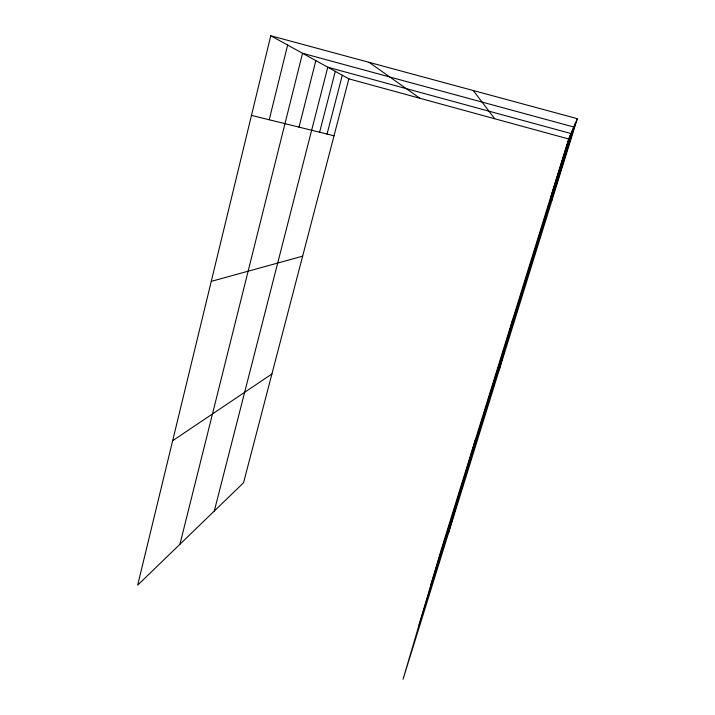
<?xml version="1.0" encoding="UTF-8"?>
<svg xmlns="http://www.w3.org/2000/svg" width="715" height="715" viewBox="0 0 715 715"><rect width="100%" height="100%" fill="white"/><g stroke="black" fill="none" stroke-linecap="round" stroke-linejoin="round"><path stroke-width="1.07" d="M270.77 35.75L137.664 585.147L243.556 482.741L348.866 78.847L270.77 35.75L577.336 118.681L403.046 679.25L441.45 548.995L568.729 138.996L577.336 118.681M269.224 119.771L287.627 45.054M179.921 544.285L302.543 53.285L573.805 127.011L418.463 626.966M299.031 127.136L315.842 60.623M214.277 511.055L327.774 67.21L571.035 133.562L430.913 584.754M319.614 132.221L335.29 71.357M327.05 134.062L342.297 75.227M499.204 369.977L512.762 319.265M448.707 532.407L475.654 438.813M550.845 197.197L569.444 137.307M550.961 197.501L570.212 135.501M551.265 198.332L572.34 130.47M551.703 199.548L575.459 123.105M172.655 440.717L271.915 373.99M211.265 281.37L302.624 256.176M251.474 115.383L334.021 135.779M348.866 78.847L568.729 138.996M369.092 62.348L419.955 98.295M473.285 90.537L494.7 118.744M550.747 196.92L551.971 200.272"/></g></svg>
